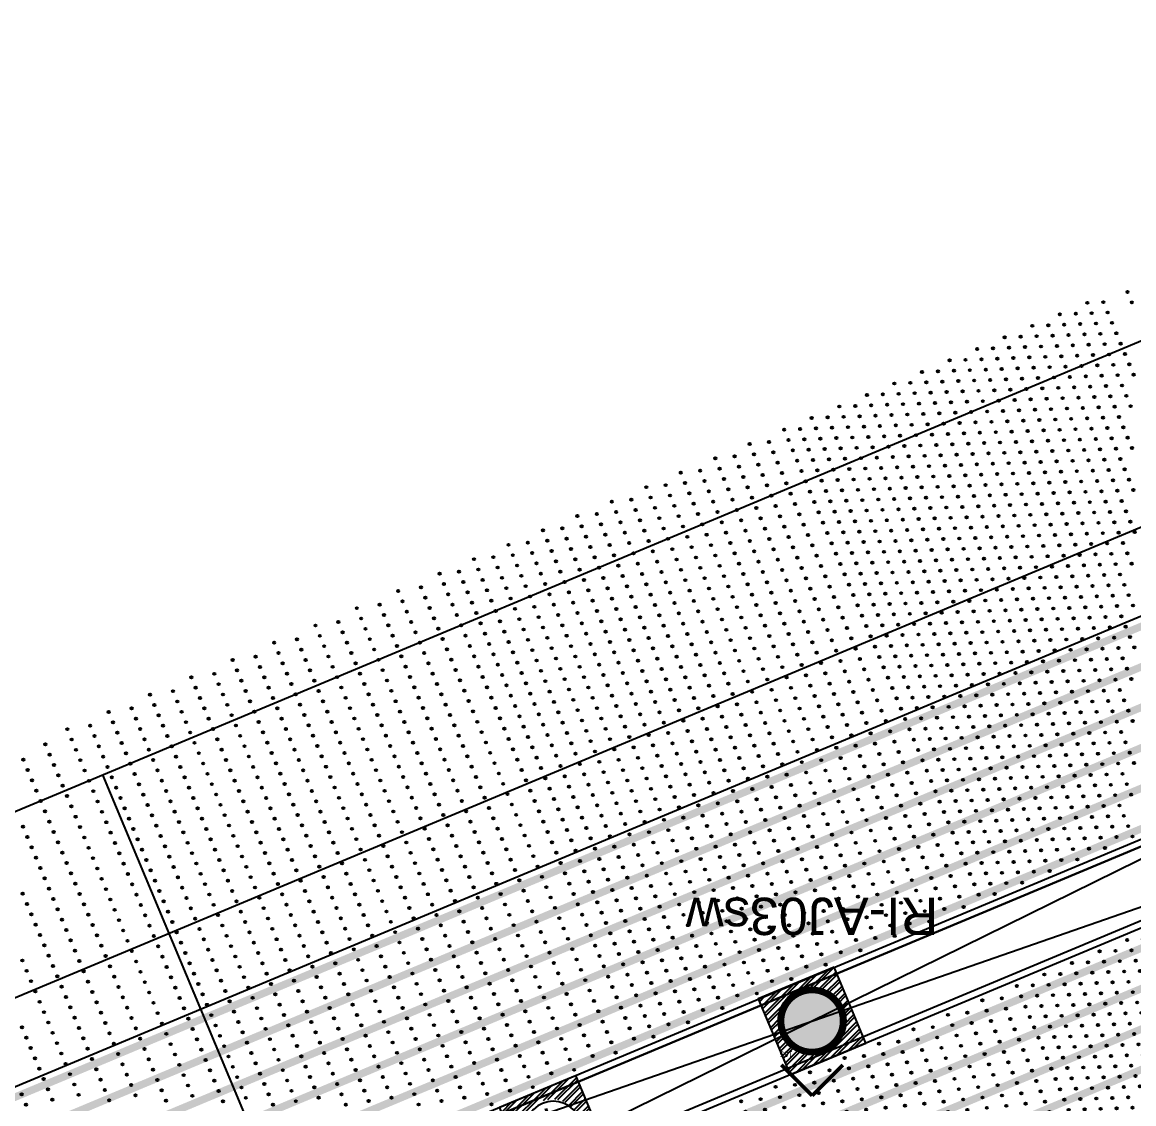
# Model space of a CAD drawing. Header units: millimetres. Extents: x 712803 to 922331, y -1382701 to -1225629.
# Drawn here: x 825699 to 828675, y -1268618 to -1265722 of the extents above; entities that cross this region are included whole.
import ezdxf
from ezdxf.enums import TextEntityAlignment as Align

# ---------------------------------------------------------------- set-up
doc = ezdxf.new("R2010")
doc.units = ezdxf.units.MM
doc.header["$LTSCALE"] = 10
doc.header["$MEASUREMENT"] = 0
doc.linetypes.add('CENTER', pattern=[50.8, 31.75, -6.35, 6.35, -6.35])
for name, color, linetype in [('I—平顶—分格线', 8, 'Continuous'), ('I—平顶—暖通', 144, 'Continuous'), ('I—平顶—灯具', 62, 'Continuous'), ('I—平顶—烟感', 144, 'Continuous'), ('I—平顶—造型', 122, 'Continuous')]:
    doc.layers.add(name, color=color, linetype=linetype)
doc.styles.add('ARIAL', font='arial.ttf')
doc.styles.get("Standard").update_dxf_attribs({"font": 'arial.ttf'})
doc.styles.add('平顶图图例(客房区A2）$0$HZDX', font='ROMANS.shx', dxfattribs={"width": 0.8, "bigfont": 'hztxt.shx'})
doc.dimstyles.new('\\M+19557\\M+18F80', dxfattribs={"dimtxt": 2.5, "dimasz": 0.8, "dimexe": 0, "dimexo": 0, "dimgap": 1, "dimtad": 1, "dimdec": 0, "dimzin": 0, "dimdsep": 46, "dimtxsty": 'Standard', "dimblk": 'DOT', "dimcen": 1, "dimaunit": 1, "dimadec": 3, "dimazin": 0, "dimtfac": 1, "dimtdec": 0, "dimtmove": 2, "dimatfit": 3, "dimfxl": 0, "dimtolj": 1, "dimtzin": 0, "dimarcsym": 0})

# ---------------------------------------------------------------- blocks, each defined once
blk = doc.blocks.new('4560')
at = {"layer": 'I—平顶—分格线', "color": 1}
for centre in [(-2480, -20), (-2400, -20), (-2320, -20), (-2240, -20), (-2160, -20), (-2080, -20), (-2480, -50), (-2440, -35), (-2400, -50), (-2360, -35), (-2320, -50), (-2280, -35), (-2240, -50), (-2200, -35), (-2160, -50), (-2120, -35), (-2080, -50), (-2480, -80), (-2440, -65), (-2400, -80), (-2360, -65), (-2320, -80), (-2280, -65), (-2240, -80), (-2200, -65), (-2160, -80), (-2120, -65), (-2080, -80), (-2480, -110), (-2440, -95), (-2400, -110), (-2360, -95), (-2320, -110), (-2280, -95), (-2240, -110), (-2200, -95), (-2160, -110), (-2120, -95), (-2080, -110), (-2520, -125), (-2480, -140), (-2440, -125), (-2400, -140), (-2360, -125), (-2320, -140), (-2280, -125), (-2240, -140), (-2200, -125), (-2160, -140), (-2120, -125), (-2080, -140), (-2520, -155), (-2480, -170), (-2440, -155), (-2400, -170), (-2360, -155), (-2320, -170), (-2280, -155), (-2240, -170), (-2200, -155), (-2160, -170), (-2120, -155), (-2080, -170), (-2560, -200), (-2520, -185), (-2480, -200), (-2440, -185), (-2400, -200), (-2360, -185), (-2320, -200), (-2280, -185), (-2240, -200), (-2200, -185), (-2160, -200), (-2120, -185), (-2080, -200), (-2560, -230), (-2520, -215), (-2480, -230), (-2440, -215), (-2400, -230), (-2360, -215), (-2320, -230), (-2280, -215), (-2240, -230), (-2200, -215), (-2160, -230), (-2120, -215), (-2080, -230), (-2560, -260), (-2520, -245), (-2480, -260), (-2440, -245), (-2400, -260), (-2360, -245), (-2320, -260), (-2280, -245), (-2240, -260), (-2200, -245), (-2160, -260), (-2120, -245), (-2080, -260), (-2560, -290), (-2520, -275), (-2480, -290), (-2440, -275), (-2400, -290), (-2360, -275), (-2320, -290), (-2280, -275), (-2240, -290), (-2200, -275), (-2160, -290), (-2120, -275), (-2080, -290), (-2600, -305), (-2560, -320), (-2520, -305), (-2480, -320), (-2440, -305), (-2400, -320), (-2360, -305), (-2320, -320), (-2280, -305), (-2240, -320), (-2200, -305), (-2160, -320), (-2120, -305), (-2080, -320), (-2600, -335), (-2560, -350), (-2520, -335), (-2480, -350), (-2440, -335), (-2400, -350), (-2360, -335), (-2320, -350), (-2280, -335), (-2240, -350), (-2200, -335), (-2160, -350), (-2120, -335), (-2080, -350), (-2600, -365), (-2560, -380), (-2520, -365), (-2480, -380), (-2440, -365), (-2400, -380), (-2360, -365), (-2320, -380), (-2280, -365), (-2240, -380), (-2200, -365), (-2160, -380), (-2120, -365), (-2080, -380), (-2640, -410), (-2600, -395), (-2560, -410), (-2520, -395), (-2480, -410), (-2440, -395), (-2400, -410), (-2360, -395), (-2320, -410), (-2280, -395), (-2240, -410), (-2200, -395), (-2160, -410), (-2120, -395), (-2080, -410), (-2640, -440), (-2600, -425), (-2560, -440), (-2520, -425), (-2480, -440), (-2440, -425), (-2400, -440), (-2360, -425), (-2320, -440), (-2280, -425), (-2240, -440), (-2200, -425), (-2160, -440), (-2120, -425), (-2080, -440), (-2640, -470), (-2600, -455), (-2560, -470), (-2520, -455), (-2480, -470), (-2440, -455), (-2400, -470), (-2360, -455), (-2320, -470), (-2280, -455), (-2240, -470), (-2200, -455), (-2160, -470), (-2120, -455), (-2080, -470), (-2680, -485), (-2640, -500), (-2600, -485), (-2560, -500), (-2520, -485), (-2480, -500), (-2440, -485), (-2400, -500), (-2360, -485), (-2320, -500), (-2280, -485), (-2240, -500), (-2200, -485), (-2160, -500), (-2120, -485), (-2080, -500), (-2680, -515), (-2640, -530), (-2600, -515), (-2560, -530), (-2520, -515), (-2480, -530), (-2440, -515), (-2400, -530), (-2360, -515), (-2320, -530), (-2280, -515), (-2240, -530), (-2200, -515), (-2160, -530), (-2120, -515), (-2080, -530), (-2680, -545), (-2640, -560), (-2600, -545), (-2560, -560), (-2520, -545), (-2480, -560), (-2440, -545), (-2400, -560), (-2360, -545), (-2320, -560), (-2280, -545), (-2240, -560), (-2200, -545), (-2160, -560), (-2120, -545), (-2080, -560), (-2720, -590), (-2680, -575), (-2640, -590), (-2600, -575), (-2560, -590), (-2520, -575), (-2480, -590), (-2440, -575), (-2400, -590), (-2360, -575), (-2320, -590), (-2280, -575), (-2240, -590), (-2200, -575), (-2160, -590), (-2120, -575), (-2080, -590), (-2720, -620), (-2680, -605), (-2640, -620), (-2600, -605), (-2560, -620), (-2520, -605), (-2480, -620), (-2440, -605), (-2400, -620), (-2360, -605), (-2320, -620), (-2280, -605), (-2240, -620), (-2200, -605), (-2160, -620), (-2120, -605), (-2080, -620), (-2720, -650), (-2680, -635), (-2640, -650), (-2600, -635), (-2560, -650), (-2520, -635), (-2480, -650), (-2440, -635), (-2400, -650), (-2360, -635), (-2320, -650), (-2280, -635), (-2240, -650), (-2200, -635), (-2160, -650), (-2120, -635), (-2080, -650), (-2720, -680), (-2680, -665), (-2640, -680), (-2600, -665), (-2560, -680), (-2520, -665), (-2480, -680), (-2440, -665), (-2400, -680), (-2360, -665), (-2320, -680), (-2280, -665), (-2240, -680), (-2200, -665), (-2160, -680), (-2120, -665), (-2080, -680), (-2760, -695), (-2720, -710), (-2680, -695), (-2640, -710), (-2600, -695), (-2560, -710), (-2520, -695), (-2480, -710), (-2440, -695), (-2400, -710), (-2360, -695), (-2320, -710), (-2280, -695), (-2240, -710), (-2200, -695), (-2160, -710), (-2120, -695), (-2080, -710), (-2760, -725), (-2720, -740), (-2680, -725), (-2640, -740), (-2600, -725), (-2560, -740), (-2520, -725), (-2480, -740), (-2440, -725), (-2400, -740), (-2360, -725), (-2320, -740), (-2280, -725), (-2240, -740), (-2200, -725), (-2160, -740), (-2120, -725), (-2080, -740), (-2800, -770), (-2760, -755), (-2720, -770), (-2680, -755), (-2640, -770), (-2600, -755), (-2560, -770), (-2520, -755), (-2480, -770), (-2440, -755), (-2400, -770), (-2360, -755), (-2320, -770), (-2280, -755), (-2240, -770), (-2200, -755), (-2160, -770), (-2120, -755), (-2080, -770), (-2800, -800), (-2760, -785), (-2720, -800), (-2680, -785), (-2640, -800), (-2600, -785), (-2560, -800), (-2520, -785), (-2480, -800), (-2440, -785), (-2400, -800), (-2360, -785), (-2320, -800), (-2280, -785), (-2240, -800), (-2200, -785), (-2160, -800), (-2120, -785), (-2080, -800), (-2800, -830), (-2760, -815), (-2720, -830), (-2680, -815), (-2640, -830), (-2600, -815), (-2560, -830), (-2520, -815), (-2480, -830), (-2440, -815), (-2400, -830), (-2360, -815), (-2320, -830), (-2280, -815), (-2240, -830), (-2200, -815), (-2160, -830), (-2120, -815), (-2080, -830), (-2800, -860), (-2760, -845), (-2720, -860), (-2680, -845), (-2640, -860), (-2600, -845), (-2560, -860), (-2520, -845), (-2480, -860), (-2440, -845), (-2400, -860), (-2360, -845), (-2320, -860), (-2280, -845), (-2240, -860), (-2200, -845), (-2160, -860), (-2120, -845), (-2080, -860), (-2840, -875), (-2800, -890), (-2760, -875), (-2720, -890), (-2680, -875), (-2640, -890), (-2600, -875), (-2560, -890), (-2520, -875), (-2480, -890), (-2440, -875), (-2400, -890), (-2360, -875), (-2320, -890), (-2280, -875), (-2240, -890), (-2200, -875), (-2160, -890), (-2120, -875), (-2080, -890), (-2840, -905), (-2800, -920), (-2760, -905), (-2720, -920), (-2680, -905), (-2640, -920), (-2600, -905), (-2560, -920), (-2520, -905), (-2480, -920), (-2440, -905), (-2400, -920), (-2360, -905), (-2320, -920), (-2280, -905), (-2240, -920), (-2200, -905), (-2160, -920), (-2120, -905), (-2080, -920), (-2840, -935), (-2800, -950), (-2760, -935), (-2720, -950), (-2680, -935), (-2640, -950), (-2600, -935), (-2560, -950), (-2520, -935), (-2480, -950), (-2440, -935), (-2400, -950), (-2360, -935), (-2320, -950), (-2280, -935), (-2240, -950), (-2200, -935), (-2160, -950), (-2120, -935), (-2080, -950), (-2880, -980), (-2840, -965), (-2800, -980), (-2760, -965), (-2720, -980), (-2680, -965), (-2640, -980), (-2600, -965), (-2560, -980), (-2520, -965), (-2480, -980), (-2440, -965), (-2400, -980), (-2360, -965), (-2320, -980), (-2280, -965), (-2240, -980), (-2200, -965), (-2160, -980), (-2120, -965), (-2080, -980), (-2880, -1010), (-2840, -995), (-2800, -1010), (-2760, -995), (-2720, -1010), (-2680, -995), (-2640, -1010), (-2600, -995), (-2560, -1010), (-2520, -995), (-2480, -1010), (-2440, -995), (-2400, -1010), (-2360, -995), (-2320, -1010), (-2280, -995), (-2240, -1010), (-2200, -995), (-2160, -1010), (-2120, -995), (-2080, -1010), (-2880, -1040), (-2840, -1025), (-2800, -1040), (-2760, -1025), (-2720, -1040), (-2680, -1025), (-2640, -1040), (-2600, -1025), (-2560, -1040), (-2520, -1025), (-2480, -1040), (-2440, -1025), (-2400, -1040), (-2360, -1025), (-2320, -1040), (-2280, -1025), (-2240, -1040), (-2200, -1025), (-2160, -1040), (-2120, -1025), (-2080, -1040), (-2880, -1070), (-2840, -1055), (-2800, -1070), (-2760, -1055), (-2720, -1070), (-2680, -1055), (-2640, -1070), (-2600, -1055), (-2560, -1070), (-2520, -1055), (-2480, -1070), (-2440, -1055), (-2400, -1070), (-2360, -1055), (-2320, -1070), (-2280, -1055), (-2240, -1070), (-2200, -1055), (-2160, -1070), (-2120, -1055), (-2080, -1070), (-2920, -1085), (-2880, -1100), (-2840, -1085), (-2800, -1100), (-2760, -1085), (-2720, -1100), (-2680, -1085), (-2640, -1100), (-2600, -1085), (-2560, -1100), (-2520, -1085), (-2480, -1100), (-2440, -1085), (-2400, -1100), (-2360, -1085), (-2320, -1100), (-2280, -1085), (-2240, -1100), (-2200, -1085), (-2160, -1100), (-2120, -1085), (-2080, -1100), (-2920, -1115), (-2880, -1130), (-2840, -1115), (-2800, -1130), (-2760, -1115), (-2720, -1130), (-2680, -1115), (-2640, -1130), (-2600, -1115), (-2560, -1130), (-2520, -1115), (-2480, -1130), (-2440, -1115), (-2400, -1130), (-2360, -1115), (-2320, -1130), (-2280, -1115), (-2240, -1130), (-2200, -1115), (-2160, -1130), (-2120, -1115), (-2080, -1130), (-2960, -1160), (-2920, -1145), (-2880, -1160), (-2840, -1145), (-2800, -1160), (-2760, -1145), (-2720, -1160), (-2680, -1145), (-2640, -1160), (-2600, -1145), (-2560, -1160), (-2520, -1145), (-2480, -1160), (-2440, -1145), (-2400, -1160), (-2360, -1145), (-2320, -1160), (-2280, -1145), (-2240, -1160), (-2200, -1145), (-2160, -1160), (-2120, -1145), (-2080, -1160), (-2960, -1190), (-2920, -1175), (-2880, -1190), (-2840, -1175), (-2800, -1190), (-2760, -1175), (-2720, -1190), (-2680, -1175), (-2640, -1190), (-2600, -1175), (-2560, -1190), (-2520, -1175), (-2480, -1190), (-2440, -1175), (-2400, -1190), (-2360, -1175), (-2320, -1190), (-2280, -1175), (-2240, -1190), (-2200, -1175), (-2160, -1190), (-2120, -1175), (-2080, -1190), (-2960, -1220), (-2920, -1205), (-2880, -1220), (-2840, -1205), (-2800, -1220), (-2760, -1205), (-2720, -1220), (-2680, -1205), (-2640, -1220), (-2600, -1205), (-2560, -1220), (-2520, -1205), (-2480, -1220), (-2440, -1205), (-2400, -1220), (-2360, -1205), (-2320, -1220), (-2280, -1205), (-2240, -1220), (-2200, -1205), (-2160, -1220), (-2120, -1205), (-2080, -1220), (-2960, -1250), (-2920, -1235), (-2880, -1250), (-2840, -1235), (-2800, -1250), (-2760, -1235), (-2720, -1250), (-2680, -1235), (-2640, -1250), (-2600, -1235), (-2560, -1250), (-2520, -1235), (-2480, -1250), (-2440, -1235), (-2400, -1250), (-2360, -1235), (-2320, -1250), (-2280, -1235), (-2240, -1250), (-2200, -1235), (-2160, -1250), (-2120, -1235), (-2080, -1250), (-2960, -1280), (-2920, -1265), (-2880, -1280), (-2840, -1265), (-2800, -1280), (-2760, -1265), (-2720, -1280), (-2680, -1265), (-2640, -1280), (-2600, -1265), (-2560, -1280), (-2520, -1265), (-2480, -1280), (-2440, -1265), (-2400, -1280), (-2360, -1265), (-2320, -1280), (-2280, -1265), (-2240, -1280), (-2200, -1265), (-2160, -1280), (-2120, -1265), (-2080, -1280), (-2960, -1310), (-2920, -1295), (-2880, -1310), (-2840, -1295), (-2800, -1310), (-2760, -1295), (-2720, -1310), (-2680, -1295), (-2640, -1310), (-2600, -1295), (-2560, -1310), (-2520, -1295), (-2480, -1310), (-2440, -1295), (-2400, -1310), (-2360, -1295), (-2320, -1310), (-2280, -1295), (-2240, -1310), (-2200, -1295), (-2160, -1310), (-2120, -1295), (-2080, -1310), (-2960, -1340), (-2920, -1325), (-2880, -1340), (-2840, -1325), (-2800, -1340), (-2760, -1325), (-2720, -1340), (-2680, -1325), (-2640, -1340), (-2600, -1325), (-2560, -1340), (-2520, -1325), (-2480, -1340), (-2440, -1325), (-2400, -1340), (-2360, -1325), (-2320, -1340), (-2280, -1325), (-2240, -1340), (-2200, -1325), (-2160, -1340), (-2120, -1325), (-2080, -1340), (-2960, -1370), (-2920, -1355), (-2880, -1370), (-2840, -1355), (-2800, -1370), (-2760, -1355), (-2720, -1370), (-2680, -1355), (-2640, -1370), (-2600, -1355), (-2560, -1370), (-2520, -1355), (-2480, -1370), (-2440, -1355), (-2400, -1370), (-2360, -1355), (-2320, -1370), (-2280, -1355), (-2240, -1370), (-2200, -1355), (-2160, -1370), (-2120, -1355), (-2080, -1370), (-2920, -1385), (-2840, -1385), (-2760, -1385), (-2680, -1385), (-2600, -1385), (-2520, -1385), (-2440, -1385), (-2360, -1385), (-2280, -1385), (-2200, -1385), (-2120, -1385)]:
    blk.add_circle(centre, 3, dxfattribs=at)
at = {"layer": 'I—平顶—分格线', "color": 3}
for centre in [(-1990, -20), (-1890, -20), (-1790, -20), (-1690, -20), (-1590, -20), (-1490, -20), (-1390, -20), (-1290, -20), (-1190, -20), (-1090, -20), (-2040, -35), (-1990, -50), (-1940, -35), (-1890, -50), (-1840, -35), (-1790, -50), (-1740, -35), (-1690, -50), (-1640, -35), (-1590, -50), (-1540, -35), (-1490, -50), (-1440, -35), (-1390, -50), (-1340, -35), (-1290, -50), (-1240, -35), (-1190, -50), (-1140, -35), (-1090, -50), (-2040, -65), (-1990, -80), (-1940, -65), (-1890, -80), (-1840, -65), (-1790, -80), (-1740, -65), (-1690, -80), (-1640, -65), (-1590, -80), (-1540, -65), (-1490, -80), (-1440, -65), (-1390, -80), (-1340, -65), (-1290, -80), (-1240, -65), (-1190, -80), (-1140, -65), (-1090, -80), (-2040, -95), (-1990, -110), (-1940, -95), (-1890, -110), (-1840, -95), (-1790, -110), (-1740, -95), (-1690, -110), (-1640, -95), (-1590, -110), (-1540, -95), (-1490, -110), (-1440, -95), (-1390, -110), (-1340, -95), (-1290, -110), (-1240, -95), (-1190, -110), (-1140, -95), (-1090, -110), (-2040, -125), (-1990, -140), (-1940, -125), (-1890, -140), (-1840, -125), (-1790, -140), (-1740, -125), (-1690, -140), (-1640, -125), (-1590, -140), (-1540, -125), (-1490, -140), (-1440, -125), (-1390, -140), (-1340, -125), (-1290, -140), (-1240, -125), (-1190, -140), (-1140, -125), (-1090, -140), (-2040, -155), (-1990, -170), (-1940, -155), (-1890, -170), (-1840, -155), (-1790, -170), (-1740, -155), (-1690, -170), (-1640, -155), (-1590, -170), (-1540, -155), (-1490, -170), (-1440, -155), (-1390, -170), (-1340, -155), (-1290, -170), (-1240, -155), (-1190, -170), (-1140, -155), (-1090, -170), (-2040, -185), (-1990, -200), (-1940, -185), (-1890, -200), (-1840, -185), (-1790, -200), (-1740, -185), (-1690, -200), (-1640, -185), (-1590, -200), (-1540, -185), (-1490, -200), (-1440, -185), (-1390, -200), (-1340, -185), (-1290, -200), (-1240, -185), (-1190, -200), (-1140, -185), (-1090, -200), (-2040, -215), (-1990, -230), (-1940, -215), (-1890, -230), (-1840, -215), (-1790, -230), (-1740, -215), (-1690, -230), (-1640, -215), (-1590, -230), (-1540, -215), (-1490, -230), (-1440, -215), (-1390, -230), (-1340, -215), (-1290, -230), (-1240, -215), (-1190, -230), (-1140, -215), (-1090, -230), (-2040, -245), (-1990, -260), (-1940, -245), (-1890, -260), (-1840, -245), (-1790, -260), (-1740, -245), (-1690, -260), (-1640, -245), (-1590, -260), (-1540, -245), (-1490, -260), (-1440, -245), (-1390, -260), (-1340, -245), (-1290, -260), (-1240, -245), (-1190, -260), (-1140, -245), (-1090, -260), (-2040, -275), (-1990, -290), (-1940, -275), (-1890, -290), (-1840, -275), (-1790, -290), (-1740, -275), (-1690, -290), (-1640, -275), (-1590, -290), (-1540, -275), (-1490, -290), (-1440, -275), (-1390, -290), (-1340, -275), (-1290, -290), (-1240, -275), (-1190, -290), (-1140, -275), (-1090, -290), (-2040, -305), (-1990, -320), (-1940, -305), (-1890, -320), (-1840, -305), (-1790, -320), (-1740, -305), (-1690, -320), (-1640, -305), (-1590, -320), (-1540, -305), (-1490, -320), (-1440, -305), (-1390, -320), (-1340, -305), (-1290, -320), (-1240, -305), (-1190, -320), (-1140, -305), (-1090, -320), (-2040, -335), (-1990, -350), (-1940, -335), (-1890, -350), (-1840, -335), (-1790, -350), (-1740, -335), (-1690, -350), (-1640, -335), (-1590, -350), (-1540, -335), (-1490, -350), (-1440, -335), (-1390, -350), (-1340, -335), (-1290, -350), (-1240, -335), (-1190, -350), (-1140, -335), (-1090, -350), (-2040, -365), (-1990, -380), (-1940, -365), (-1890, -380), (-1840, -365), (-1790, -380), (-1740, -365), (-1690, -380), (-1640, -365), (-1590, -380), (-1540, -365), (-1490, -380), (-1440, -365), (-1390, -380), (-1340, -365), (-1290, -380), (-1240, -365), (-1190, -380), (-1140, -365), (-1090, -380), (-2040, -395), (-1990, -410), (-1940, -395), (-1890, -410), (-1840, -395), (-1790, -410), (-1740, -395), (-1690, -410), (-1640, -395), (-1590, -410), (-1540, -395), (-1490, -410), (-1440, -395), (-1390, -410), (-1340, -395), (-1290, -410), (-1240, -395), (-1190, -410), (-1140, -395), (-1090, -410), (-2040, -425), (-1990, -440), (-1940, -425), (-1890, -440), (-1840, -425), (-1790, -440), (-1740, -425), (-1690, -440), (-1640, -425), (-1590, -440), (-1540, -425), (-1490, -440), (-1440, -425), (-1390, -440), (-1340, -425), (-1290, -440), (-1240, -425), (-1190, -440), (-1140, -425), (-1090, -440), (-2040, -455), (-1990, -470), (-1940, -455), (-1890, -470), (-1840, -455), (-1790, -470), (-1740, -455), (-1690, -470), (-1640, -455), (-1590, -470), (-1540, -455), (-1490, -470), (-1440, -455), (-1390, -470), (-1340, -455), (-1290, -470), (-1240, -455), (-1190, -470), (-1140, -455), (-1090, -470), (-2040, -485), (-1990, -500), (-1940, -485), (-1890, -500), (-1840, -485), (-1790, -500), (-1740, -485), (-1690, -500), (-1640, -485), (-1590, -500), (-1540, -485), (-1490, -500), (-1440, -485), (-1390, -500), (-1340, -485), (-1290, -500), (-1240, -485), (-1190, -500), (-1140, -485), (-1090, -500), (-2040, -515), (-1990, -530), (-1940, -515), (-1890, -530), (-1840, -515), (-1790, -530), (-1740, -515), (-1690, -530), (-1640, -515), (-1590, -530), (-1540, -515), (-1490, -530), (-1440, -515), (-1390, -530), (-1340, -515), (-1290, -530), (-1240, -515), (-1190, -530), (-1140, -515), (-1090, -530), (-2040, -545), (-1990, -560), (-1940, -545), (-1890, -560), (-1840, -545), (-1790, -560), (-1740, -545), (-1690, -560), (-1640, -545), (-1590, -560), (-1540, -545), (-1490, -560), (-1440, -545), (-1390, -560), (-1340, -545), (-1290, -560), (-1240, -545), (-1190, -560), (-1140, -545), (-1090, -560), (-2040, -575), (-1990, -590), (-1940, -575), (-1890, -590), (-1840, -575), (-1790, -590), (-1740, -575), (-1690, -590), (-1640, -575), (-1590, -590), (-1540, -575), (-1490, -590), (-1440, -575), (-1390, -590), (-1340, -575), (-1290, -590), (-1240, -575), (-1190, -590), (-1140, -575), (-1090, -590), (-2040, -605), (-1990, -620), (-1940, -605), (-1890, -620), (-1840, -605), (-1790, -620), (-1740, -605), (-1690, -620), (-1640, -605), (-1590, -620), (-1540, -605), (-1490, -620), (-1440, -605), (-1390, -620), (-1340, -605), (-1290, -620), (-1240, -605), (-1190, -620), (-1140, -605), (-1090, -620), (-2040, -635), (-1990, -650), (-1940, -635), (-1890, -650), (-1840, -635), (-1790, -650), (-1740, -635), (-1690, -650), (-1640, -635), (-1590, -650), (-1540, -635), (-1490, -650), (-1440, -635), (-1390, -650), (-1340, -635), (-1290, -650), (-1240, -635), (-1190, -650), (-1140, -635), (-1090, -650), (-2040, -665), (-1990, -680), (-1940, -665), (-1890, -680), (-1840, -665), (-1790, -680), (-1740, -665), (-1690, -680), (-1640, -665), (-1590, -680), (-1540, -665), (-1490, -680), (-1440, -665), (-1390, -680), (-1340, -665), (-1290, -680), (-1240, -665), (-1190, -680), (-1140, -665), (-1090, -680), (-2040, -695), (-1990, -710), (-1940, -695), (-1890, -710), (-1840, -695), (-1790, -710), (-1740, -695), (-1690, -710), (-1640, -695), (-1590, -710), (-1540, -695), (-1490, -710), (-1440, -695), (-1390, -710), (-1340, -695), (-1290, -710), (-1240, -695), (-1190, -710), (-1140, -695), (-1090, -710), (-2040, -725), (-1990, -740), (-1940, -725), (-1890, -740), (-1840, -725), (-1790, -740), (-1740, -725), (-1690, -740), (-1640, -725), (-1590, -740), (-1540, -725), (-1490, -740), (-1440, -725), (-1390, -740), (-1340, -725), (-1290, -740), (-1240, -725), (-1190, -740), (-1140, -725), (-1090, -740), (-2040, -755), (-1990, -770), (-1940, -755), (-1890, -770), (-1840, -755), (-1790, -770), (-1740, -755), (-1690, -770), (-1640, -755), (-1590, -770), (-1540, -755), (-1490, -770), (-1440, -755), (-1390, -770), (-1340, -755), (-1290, -770), (-1240, -755), (-1190, -770), (-1140, -755), (-1090, -770), (-2040, -785), (-1990, -800), (-1940, -785), (-1890, -800), (-1840, -785), (-1790, -800), (-1740, -785), (-1690, -800), (-1640, -785), (-1590, -800), (-1540, -785), (-1490, -800), (-1440, -785), (-1390, -800), (-1340, -785), (-1290, -800), (-1240, -785), (-1190, -800), (-1140, -785), (-1090, -800), (-2040, -815), (-1990, -830), (-1940, -815), (-1890, -830), (-1840, -815), (-1790, -830), (-1740, -815), (-1690, -830), (-1640, -815), (-1590, -830), (-1540, -815), (-1490, -830), (-1440, -815), (-1390, -830), (-1340, -815), (-1290, -830), (-1240, -815), (-1190, -830), (-1140, -815), (-1090, -830), (-2040, -845), (-1990, -860), (-1940, -845), (-1890, -860), (-1840, -845), (-1790, -860), (-1740, -845), (-1690, -860), (-1640, -845), (-1590, -860), (-1540, -845), (-1490, -860), (-1440, -845), (-1390, -860), (-1340, -845), (-1290, -860), (-1240, -845), (-1190, -860), (-1140, -845), (-1090, -860), (-2040, -875), (-1990, -890), (-1940, -875), (-1890, -890), (-1840, -875), (-1790, -890), (-1740, -875), (-1690, -890), (-1640, -875), (-1590, -890), (-1540, -875), (-1490, -890), (-1440, -875), (-1390, -890), (-1340, -875), (-1290, -890), (-1240, -875), (-1190, -890), (-1140, -875), (-1090, -890), (-2040, -905), (-1990, -920), (-1940, -905), (-1890, -920), (-1840, -905), (-1790, -920), (-1740, -905), (-1690, -920), (-1640, -905), (-1590, -920), (-1540, -905), (-1490, -920), (-1440, -905), (-1390, -920), (-1340, -905), (-1290, -920), (-1240, -905), (-1190, -920), (-1140, -905), (-1090, -920), (-2040, -935), (-1990, -950), (-1940, -935), (-1890, -950), (-1840, -935), (-1790, -950), (-1740, -935), (-1690, -950), (-1640, -935), (-1590, -950), (-1540, -935), (-1490, -950), (-1440, -935), (-1390, -950), (-1340, -935), (-1290, -950), (-1240, -935), (-1190, -950), (-1140, -935), (-1090, -950), (-2040, -965), (-1990, -980), (-1940, -965), (-1890, -980), (-1840, -965), (-1790, -980), (-1740, -965), (-1690, -980), (-1640, -965), (-1590, -980), (-1540, -965), (-1490, -980), (-1440, -965), (-1390, -980), (-1340, -965), (-1290, -980), (-1240, -965), (-1190, -980), (-1140, -965), (-1090, -980), (-2040, -995), (-1990, -1010), (-1940, -995), (-1890, -1010), (-1840, -995), (-1790, -1010), (-1740, -995), (-1690, -1010), (-1640, -995), (-1590, -1010), (-1540, -995), (-1490, -1010), (-1440, -995), (-1390, -1010), (-1340, -995), (-1290, -1010), (-1240, -995), (-1190, -1010), (-1140, -995), (-1090, -1010), (-2040, -1025), (-1990, -1040), (-1940, -1025), (-1890, -1040), (-1840, -1025), (-1790, -1040), (-1740, -1025), (-1690, -1040), (-1640, -1025), (-1590, -1040), (-1540, -1025), (-1490, -1040), (-1440, -1025), (-1390, -1040), (-1340, -1025), (-1290, -1040), (-1240, -1025), (-1190, -1040), (-1140, -1025), (-1090, -1040), (-2040, -1055), (-1990, -1070), (-1940, -1055), (-1890, -1070), (-1840, -1055), (-1790, -1070), (-1740, -1055), (-1690, -1070), (-1640, -1055), (-1590, -1070), (-1540, -1055), (-1490, -1070), (-1440, -1055), (-1390, -1070), (-1340, -1055), (-1290, -1070), (-1240, -1055), (-1190, -1070), (-1140, -1055), (-1090, -1070), (-2040, -1085), (-1990, -1100), (-1940, -1085), (-1890, -1100), (-1840, -1085), (-1790, -1100), (-1740, -1085), (-1690, -1100), (-1640, -1085), (-1590, -1100), (-1540, -1085), (-1490, -1100), (-1440, -1085), (-1390, -1100), (-1340, -1085), (-1290, -1100), (-1240, -1085), (-1190, -1100), (-1140, -1085), (-1090, -1100), (-2040, -1115), (-1990, -1130), (-1940, -1115), (-1890, -1130), (-1840, -1115), (-1790, -1130), (-1740, -1115), (-1690, -1130), (-1640, -1115), (-1590, -1130), (-1540, -1115), (-1490, -1130), (-1440, -1115), (-1390, -1130), (-1340, -1115), (-1290, -1130), (-1240, -1115), (-1190, -1130), (-1140, -1115), (-1090, -1130), (-2040, -1145), (-1990, -1160), (-1940, -1145), (-1890, -1160), (-1840, -1145), (-1790, -1160), (-1740, -1145), (-1690, -1160), (-1640, -1145), (-1590, -1160), (-1540, -1145), (-1490, -1160), (-1440, -1145), (-1390, -1160), (-1340, -1145), (-1290, -1160), (-1240, -1145), (-1190, -1160), (-1140, -1145), (-1090, -1160), (-2040, -1175), (-1990, -1190), (-1940, -1175), (-1890, -1190), (-1840, -1175), (-1790, -1190), (-1740, -1175), (-1690, -1190), (-1640, -1175), (-1590, -1190), (-1540, -1175), (-1490, -1190), (-1440, -1175), (-1390, -1190), (-1340, -1175), (-1290, -1190), (-1240, -1175), (-1190, -1190), (-1140, -1175), (-1090, -1190), (-2040, -1205), (-1990, -1220), (-1940, -1205), (-1890, -1220), (-1840, -1205), (-1790, -1220), (-1740, -1205), (-1690, -1220), (-1640, -1205), (-1590, -1220), (-1540, -1205), (-1490, -1220), (-1440, -1205), (-1390, -1220), (-1340, -1205), (-1290, -1220), (-1240, -1205), (-1190, -1220), (-1140, -1205), (-1090, -1220), (-2040, -1235), (-1990, -1250), (-1940, -1235), (-1890, -1250), (-1840, -1235), (-1790, -1250), (-1740, -1235), (-1690, -1250), (-1640, -1235), (-1590, -1250), (-1540, -1235), (-1490, -1250), (-1440, -1235), (-1390, -1250), (-1340, -1235), (-1290, -1250), (-1240, -1235), (-1190, -1250), (-1140, -1235), (-1090, -1250), (-2040, -1265), (-1990, -1280), (-1940, -1265), (-1890, -1280), (-1840, -1265), (-1790, -1280), (-1740, -1265), (-1690, -1280), (-1640, -1265), (-1590, -1280), (-1540, -1265), (-1490, -1280), (-1440, -1265), (-1390, -1280), (-1340, -1265), (-1290, -1280), (-1240, -1265), (-1190, -1280), (-1140, -1265), (-1090, -1280), (-2040, -1295), (-1990, -1310), (-1940, -1295), (-1890, -1310), (-1840, -1295), (-1790, -1310), (-1740, -1295), (-1690, -1310), (-1640, -1295), (-1590, -1310), (-1540, -1295), (-1490, -1310), (-1440, -1295), (-1390, -1310), (-1340, -1295), (-1290, -1310), (-1240, -1295), (-1190, -1310), (-1140, -1295), (-1090, -1310), (-2040, -1325), (-1990, -1340), (-1940, -1325), (-1890, -1340), (-1840, -1325), (-1790, -1340), (-1740, -1325), (-1690, -1340), (-1640, -1325), (-1590, -1340), (-1540, -1325), (-1490, -1340), (-1440, -1325), (-1390, -1340), (-1340, -1325), (-1290, -1340), (-1240, -1325), (-1190, -1340), (-1140, -1325), (-1090, -1340), (-2040, -1355), (-1990, -1370), (-1940, -1355), (-1890, -1370), (-1840, -1355), (-1790, -1370), (-1740, -1355), (-1690, -1370), (-1640, -1355), (-1590, -1370), (-1540, -1355), (-1490, -1370), (-1440, -1355), (-1390, -1370), (-1340, -1355), (-1290, -1370), (-1240, -1355), (-1190, -1370), (-1140, -1355), (-1090, -1370), (-2040, -1385), (-1940, -1385), (-1840, -1385), (-1740, -1385), (-1640, -1385), (-1540, -1385), (-1440, -1385), (-1340, -1385), (-1240, -1385), (-1140, -1385)]:
    blk.add_circle(centre, 3, dxfattribs=at)
at = {"layer": 'I—平顶—分格线'}
for centre in [(-980, -20), (-860, -20), (-740, -20), (-620, -20), (-1040, -35), (-980, -50), (-920, -35), (-860, -50), (-800, -35), (-740, -50), (-680, -35), (-620, -50), (-1040, -65), (-980, -80), (-920, -65), (-860, -80), (-800, -65), (-740, -80), (-680, -65), (-620, -80), (-560, -65), (-500, -80), (-1040, -95), (-980, -110), (-920, -95), (-860, -110), (-800, -95), (-740, -110), (-680, -95), (-620, -110), (-560, -95), (-500, -110), (-440, -95), (-1040, -125), (-980, -140), (-920, -125), (-860, -140), (-800, -125), (-740, -140), (-680, -125), (-620, -140), (-560, -125), (-500, -140), (-440, -125), (-380, -140), (-1040, -155), (-980, -170), (-920, -155), (-860, -170), (-800, -155), (-740, -170), (-680, -155), (-620, -170), (-560, -155), (-500, -170), (-440, -155), (-380, -170), (-320, -155), (-260, -170), (-1040, -185), (-980, -200), (-920, -185), (-860, -200), (-800, -185), (-740, -200), (-680, -185), (-620, -200), (-560, -185), (-500, -200), (-440, -185), (-380, -200), (-320, -185), (-260, -200), (-1040, -215), (-980, -230), (-920, -215), (-860, -230), (-800, -215), (-740, -230), (-680, -215), (-620, -230), (-560, -215), (-500, -230), (-440, -215), (-380, -230), (-320, -215), (-260, -230), (-200, -215), (-140, -230), (-1040, -245), (-980, -260), (-920, -245), (-860, -260), (-800, -245), (-740, -260), (-680, -245), (-620, -260), (-560, -245), (-500, -260), (-440, -245), (-380, -260), (-320, -245), (-260, -260), (-200, -245), (-140, -260), (-80, -245), (-1040, -275), (-980, -290), (-920, -275), (-860, -290), (-800, -275), (-740, -290), (-680, -275), (-620, -290), (-560, -275), (-500, -290), (-440, -275), (-380, -290), (-320, -275), (-260, -290), (-200, -275), (-140, -290), (-80, -275), (-20, -290), (-1040, -305), (-980, -320), (-920, -305), (-860, -320), (-800, -305), (-740, -320), (-680, -305), (-620, -320), (-560, -305), (-500, -320), (-440, -305), (-380, -320), (-320, -305), (-260, -320), (-200, -305), (-140, -320), (-80, -305), (-20, -320), (-1040, -335), (-980, -350), (-920, -335), (-860, -350), (-800, -335), (-740, -350), (-680, -335), (-620, -350), (-560, -335), (-500, -350), (-440, -335), (-380, -350), (-320, -335), (-260, -350), (-200, -335), (-140, -350), (-80, -335), (-20, -350), (-1040, -365), (-980, -380), (-920, -365), (-860, -380), (-800, -365), (-740, -380), (-680, -365), (-620, -380), (-560, -365), (-500, -380), (-440, -365), (-380, -380), (-320, -365), (-260, -380), (-200, -365), (-140, -380), (-80, -365), (-20, -380), (-1040, -395), (-980, -410), (-920, -395), (-860, -410), (-800, -395), (-740, -410), (-680, -395), (-620, -410), (-560, -395), (-500, -410), (-440, -395), (-380, -410), (-320, -395), (-260, -410), (-200, -395), (-140, -410), (-80, -395), (-20, -410), (-1040, -425), (-980, -440), (-920, -425), (-860, -440), (-800, -425), (-740, -440), (-680, -425), (-620, -440), (-560, -425), (-500, -440), (-440, -425), (-380, -440), (-320, -425), (-260, -440), (-200, -425), (-140, -440), (-80, -425), (-20, -440), (-1040, -455), (-980, -470), (-920, -455), (-860, -470), (-800, -455), (-740, -470), (-680, -455), (-620, -470), (-560, -455), (-500, -470), (-440, -455), (-380, -470), (-320, -455), (-260, -470), (-200, -455), (-140, -470), (-80, -455), (-20, -470), (-1040, -485), (-980, -500), (-920, -485), (-860, -500), (-800, -485), (-740, -500), (-680, -485), (-620, -500), (-560, -485), (-500, -500), (-440, -485), (-380, -500), (-320, -485), (-260, -500), (-200, -485), (-140, -500), (-80, -485), (-20, -500), (-1040, -515), (-980, -530), (-920, -515), (-860, -530), (-800, -515), (-740, -530), (-680, -515), (-620, -530), (-560, -515), (-500, -530), (-440, -515), (-380, -530), (-320, -515), (-260, -530), (-200, -515), (-140, -530), (-80, -515), (-20, -530), (-1040, -545), (-980, -560), (-920, -545), (-860, -560), (-800, -545), (-740, -560), (-680, -545), (-620, -560), (-560, -545), (-500, -560), (-440, -545), (-380, -560), (-320, -545), (-260, -560), (-200, -545), (-140, -560), (-80, -545), (-20, -560), (-1040, -575), (-980, -590), (-920, -575), (-860, -590), (-800, -575), (-740, -590), (-680, -575), (-620, -590), (-560, -575), (-500, -590), (-440, -575), (-380, -590), (-320, -575), (-260, -590), (-200, -575), (-140, -590), (-80, -575), (-20, -590), (-1040, -605), (-980, -620), (-920, -605), (-860, -620), (-800, -605), (-740, -620), (-680, -605), (-620, -620), (-560, -605), (-500, -620), (-440, -605), (-380, -620), (-320, -605), (-260, -620), (-200, -605), (-140, -620), (-80, -605), (-20, -620), (-1040, -635), (-980, -650), (-920, -635), (-860, -650), (-800, -635), (-740, -650), (-680, -635), (-620, -650), (-560, -635), (-500, -650), (-440, -635), (-380, -650), (-320, -635), (-260, -650), (-200, -635), (-140, -650), (-80, -635), (-20, -650), (-1040, -665), (-980, -680), (-920, -665), (-860, -680), (-800, -665), (-740, -680), (-680, -665), (-620, -680), (-560, -665), (-500, -680), (-440, -665), (-380, -680), (-320, -665), (-260, -680), (-200, -665), (-140, -680), (-80, -665), (-20, -680), (-1040, -695), (-980, -710), (-920, -695), (-860, -710), (-800, -695), (-740, -710), (-680, -695), (-620, -710), (-560, -695), (-500, -710), (-440, -695), (-380, -710), (-320, -695), (-260, -710), (-200, -695), (-140, -710), (-80, -695), (-20, -710), (-1040, -725), (-980, -740), (-920, -725), (-860, -740), (-800, -725), (-740, -740), (-680, -725), (-620, -740), (-560, -725), (-500, -740), (-440, -725), (-380, -740), (-320, -725), (-260, -740), (-200, -725), (-140, -740), (-80, -725), (-20, -740), (-1040, -755), (-980, -770), (-920, -755), (-860, -770), (-800, -755), (-740, -770), (-680, -755), (-620, -770), (-560, -755), (-500, -770), (-440, -755), (-380, -770), (-320, -755), (-260, -770), (-200, -755), (-140, -770), (-80, -755), (-20, -770), (-1040, -785), (-980, -800), (-920, -785), (-860, -800), (-800, -785), (-740, -800), (-680, -785), (-620, -800), (-560, -785), (-500, -800), (-440, -785), (-380, -800), (-320, -785), (-260, -800), (-200, -785), (-140, -800), (-80, -785), (-20, -800), (-1040, -815), (-980, -830), (-920, -815), (-860, -830), (-800, -815), (-740, -830), (-680, -815), (-620, -830), (-560, -815), (-500, -830), (-440, -815), (-380, -830), (-320, -815), (-260, -830), (-200, -815), (-140, -830), (-80, -815), (-20, -830), (-1040, -845), (-980, -860), (-920, -845), (-860, -860), (-800, -845), (-740, -860), (-680, -845), (-620, -860), (-560, -845), (-500, -860), (-440, -845), (-380, -860), (-320, -845), (-260, -860), (-200, -845), (-140, -860), (-80, -845), (-20, -860), (-1040, -875), (-980, -890), (-920, -875), (-860, -890), (-800, -875), (-740, -890), (-680, -875), (-620, -890), (-560, -875), (-500, -890), (-440, -875), (-380, -890), (-320, -875), (-260, -890), (-200, -875), (-140, -890), (-80, -875), (-20, -890), (-1040, -905), (-980, -920), (-920, -905), (-860, -920), (-800, -905), (-740, -920), (-680, -905), (-620, -920), (-560, -905), (-500, -920), (-440, -905), (-380, -920), (-320, -905), (-260, -920), (-200, -905), (-140, -920), (-80, -905), (-20, -920), (-1040, -935), (-980, -950), (-920, -935), (-860, -950), (-800, -935), (-740, -950), (-680, -935), (-620, -950), (-560, -935), (-500, -950), (-440, -935), (-380, -950), (-320, -935), (-260, -950), (-200, -935), (-140, -950), (-80, -935), (-20, -950), (-1040, -965), (-980, -980), (-920, -965), (-860, -980), (-800, -965), (-740, -980), (-680, -965), (-620, -980), (-560, -965), (-500, -980), (-440, -965), (-380, -980), (-320, -965), (-260, -980), (-200, -965), (-140, -980), (-80, -965), (-20, -980), (-1040, -995), (-980, -1010), (-920, -995), (-860, -1010), (-800, -995), (-740, -1010), (-680, -995), (-620, -1010), (-560, -995), (-500, -1010), (-440, -995), (-380, -1010), (-320, -995), (-260, -1010), (-200, -995), (-140, -1010), (-80, -995), (-20, -1010), (-1040, -1025), (-980, -1040), (-920, -1025), (-860, -1040), (-800, -1025), (-740, -1040), (-680, -1025), (-620, -1040), (-560, -1025), (-500, -1040), (-440, -1025), (-380, -1040), (-320, -1025), (-260, -1040), (-200, -1025), (-140, -1040), (-80, -1025), (-20, -1040), (-1040, -1055), (-980, -1070), (-920, -1055), (-860, -1070), (-800, -1055), (-740, -1070), (-680, -1055), (-620, -1070), (-560, -1055), (-500, -1070), (-440, -1055), (-380, -1070), (-320, -1055), (-260, -1070), (-200, -1055), (-140, -1070), (-80, -1055), (-20, -1070), (-1040, -1085), (-980, -1100), (-920, -1085), (-860, -1100), (-800, -1085), (-740, -1100), (-680, -1085), (-620, -1100), (-560, -1085), (-500, -1100), (-440, -1085), (-380, -1100), (-320, -1085), (-260, -1100), (-200, -1085), (-140, -1100), (-80, -1085), (-20, -1100), (-1040, -1115), (-980, -1130), (-920, -1115), (-860, -1130), (-800, -1115), (-740, -1130), (-680, -1115), (-620, -1130), (-560, -1115), (-500, -1130), (-440, -1115), (-380, -1130), (-320, -1115), (-260, -1130), (-200, -1115), (-140, -1130), (-80, -1115), (-20, -1130), (-1040, -1145), (-980, -1160), (-920, -1145), (-860, -1160), (-800, -1145), (-740, -1160), (-680, -1145), (-620, -1160), (-560, -1145), (-500, -1160), (-440, -1145), (-380, -1160), (-320, -1145), (-260, -1160), (-200, -1145), (-140, -1160), (-80, -1145), (-20, -1160), (-1040, -1175), (-980, -1190), (-920, -1175), (-860, -1190), (-800, -1175), (-740, -1190), (-680, -1175), (-620, -1190), (-560, -1175), (-500, -1190), (-440, -1175), (-380, -1190), (-320, -1175), (-260, -1190), (-200, -1175), (-140, -1190), (-80, -1175), (-20, -1190), (-1040, -1205), (-980, -1220), (-920, -1205), (-860, -1220), (-800, -1205), (-740, -1220), (-680, -1205), (-620, -1220), (-560, -1205), (-500, -1220), (-440, -1205), (-380, -1220), (-320, -1205), (-260, -1220), (-200, -1205), (-140, -1220), (-80, -1205), (-20, -1220), (-1040, -1235), (-980, -1250), (-920, -1235), (-860, -1250), (-800, -1235), (-740, -1250), (-680, -1235), (-620, -1250), (-560, -1235), (-500, -1250), (-440, -1235), (-380, -1250), (-320, -1235), (-260, -1250), (-200, -1235), (-140, -1250), (-80, -1235), (-20, -1250), (-1040, -1265), (-980, -1280), (-920, -1265), (-860, -1280), (-800, -1265), (-740, -1280), (-680, -1265), (-620, -1280), (-560, -1265), (-500, -1280), (-440, -1265), (-380, -1280), (-320, -1265), (-260, -1280), (-200, -1265), (-140, -1280), (-80, -1265), (-20, -1280), (-1040, -1295), (-980, -1310), (-920, -1295), (-860, -1310), (-800, -1295), (-740, -1310), (-680, -1295), (-620, -1310), (-560, -1295), (-500, -1310), (-440, -1295), (-380, -1310), (-320, -1295), (-260, -1310), (-200, -1295), (-140, -1310), (-80, -1295), (-20, -1310), (-1040, -1325), (-980, -1340), (-920, -1325), (-860, -1340), (-800, -1325), (-740, -1340), (-680, -1325), (-620, -1340), (-560, -1325), (-500, -1340), (-440, -1325), (-380, -1340), (-320, -1325), (-260, -1340), (-200, -1325), (-140, -1340), (-80, -1325), (-20, -1340), (-1040, -1355), (-980, -1370), (-920, -1355), (-860, -1370), (-800, -1355), (-740, -1370), (-680, -1355), (-620, -1370), (-560, -1355), (-500, -1370), (-440, -1355), (-380, -1370), (-320, -1355), (-260, -1370), (-200, -1355), (-140, -1370), (-80, -1355), (-20, -1370), (-1040, -1385), (-920, -1385), (-800, -1385), (-680, -1385), (-560, -1385), (-440, -1385), (-320, -1385), (-200, -1385), (-80, -1385)]:
    blk.add_circle(centre, 3, dxfattribs=at)
blk = doc.blocks.new('*U294')
for p, q in [((-938.2, 85.3), (225.4, 85.3)), ((-938.2, 0), (-938.2, 85.3)), ((225.4, 85.3), (225.4, 0)), ((218.3, 78.2), (-931.1, 78.2)), ((-931.1, 78.2), (218.3, 78.2)), ((-931.1, 7.1), (-931.1, 78.2)), ((218.3, 78.2), (-931.1, 7.1)), ((-931.1, 78.2), (218.3, 7.1)), ((218.3, 78.2), (218.3, 7.1)), ((225.4, 0), (-938.2, 0)), ((218.3, 7.1), (-931.1, 7.1))]:
    blk.add_line(p, q)
blk = doc.blocks.new('7890')
at = {"layer": 'I—平顶—分格线', "color": 1}
for centre in [(-2960, -305), (-2960, -335), (-2890, -350), (-2960, -365), (-2890, -380), (-2820, -365), (-2960, -395), (-2890, -410), (-2820, -395), (-2750, -410), (-2960, -425), (-2890, -440), (-2820, -425), (-2750, -440), (-2680, -425), (-2960, -455), (-2890, -470), (-2820, -455), (-2750, -470), (-2680, -455), (-2610, -470), (-2960, -485), (-2890, -500), (-2820, -485), (-2750, -500), (-2680, -485), (-2610, -500), (-2540, -485), (-2470, -500), (-2960, -515), (-2890, -530), (-2820, -515), (-2750, -530), (-2680, -515), (-2610, -530), (-2540, -515), (-2470, -530), (-2960, -545), (-2890, -560), (-2820, -545), (-2750, -560), (-2680, -545), (-2610, -560), (-2540, -545), (-2960, -575), (-2890, -590), (-2820, -575), (-2750, -590), (-2680, -575), (-2610, -590), (-2540, -575), (-2960, -605), (-2890, -620), (-2820, -605), (-2750, -620), (-2680, -605), (-2610, -620), (-2540, -605), (-2960, -635), (-2890, -650), (-2820, -635), (-2750, -650), (-2680, -635), (-2610, -650), (-2540, -635), (-2960, -665), (-2890, -680), (-2820, -665), (-2750, -680), (-2680, -665), (-2610, -680), (-2540, -665), (-2960, -695), (-2890, -710), (-2820, -695), (-2750, -710), (-2680, -695), (-2610, -710), (-2540, -695), (-2960, -725), (-2890, -740), (-2820, -725), (-2750, -740), (-2680, -725), (-2610, -740), (-2960, -755), (-2890, -770), (-2820, -755), (-2750, -770), (-2680, -755), (-2610, -770), (-2960, -785), (-2890, -800), (-2820, -785), (-2750, -800), (-2680, -785), (-2610, -800), (-2960, -815), (-2890, -830), (-2820, -815), (-2750, -830), (-2680, -815), (-2610, -830), (-2960, -845), (-2890, -860), (-2820, -845), (-2750, -860), (-2680, -845), (-2610, -860), (-2960, -875), (-2890, -890), (-2820, -875), (-2750, -890), (-2680, -875), (-2960, -905), (-2890, -920), (-2820, -905), (-2750, -920), (-2680, -905), (-2960, -935), (-2890, -950), (-2820, -935), (-2750, -950), (-2680, -935), (-2960, -965), (-2890, -980), (-2820, -965), (-2750, -980), (-2680, -965), (-2960, -995), (-2890, -1010), (-2820, -995), (-2750, -1010), (-2680, -995), (-2960, -1025), (-2890, -1040), (-2820, -1025), (-2750, -1040), (-2680, -1025), (-2960, -1055), (-2890, -1070), (-2820, -1055), (-2750, -1070), (-2960, -1085), (-2890, -1100), (-2820, -1085), (-2750, -1100), (-2960, -1115), (-2890, -1130), (-2820, -1115), (-2750, -1130), (-2960, -1145), (-2890, -1160), (-2820, -1145), (-2750, -1160), (-2960, -1175), (-2890, -1190), (-2820, -1175), (-2750, -1190), (-2960, -1205), (-2890, -1220), (-2820, -1205), (-2960, -1235), (-2890, -1250), (-2820, -1235), (-2960, -1265), (-2890, -1280), (-2820, -1265), (-2960, -1295), (-2890, -1310), (-2820, -1295), (-2960, -1325), (-2890, -1340), (-2820, -1325), (-2960, -1355), (-2890, -1370), (-2820, -1355), (-2960, -1385)]:
    blk.add_circle(centre, 3, dxfattribs=at)
blk = doc.blocks.new('30-2')
at = {"layer": 'I—平顶—分格线'}
for centre in [(-1370, -2194.7), (-1340, -2194.7)]:
    blk.add_circle(centre, 3, dxfattribs=at)
blk = doc.blocks.new('平顶图图例(客房区A2）$0$烟感')
at = {"layer": 'I—平顶—烟感', "linetype": 'Continuous'}
blk.add_circle((0, 0), 2.16, dxfattribs=at)
at = {"layer": 'I—平顶—烟感', "linetype": 'Continuous', "style": '平顶图图例(客房区A2）$0$HZDX'}
blk.add_text('Y', height=2.858, dxfattribs=at).set_placement((-1.143, -1.685))
blk = doc.blocks.new('*D175')
at = {"layer": 'Defpoints', "color": 0, "transparency": 16777216}
for p in [(82.5, 69.3), (82.5, 0), (-82.5, 0)]:
    blk.add_point(p, dxfattribs=at)
at = {"color": 0, "transparency": 16777216, "insert": (69.3, 88.9), "char_height": 15, "attachment_point": 5}
blk.add_mtext('\\A1;165', dxfattribs=at)
blk = doc.blocks.new('_Dot')
at = {"color": 0, "linetype": 'ByBlock', "lineweight": -2}
blk.add_line((-0.5, 0), (-1, 0), dxfattribs=at)
at = {"color": 0, "linetype": 'ByBlock', "const_width": 0.5}
blk.add_lwpolyline([(-0.25, 0, 1), (0.25, 0, 1)], format="xyb", close=True, dxfattribs=at)
blk = doc.blocks.new('*U171')
h = blk.add_hatch(color=256)
edge = h.paths.add_edge_path()
edge.add_arc((0, 0), 82.5, -90, 90, ccw=False)
edge.add_arc((0, 0), 82.5, 90, 270, ccw=False)
at = {"const_width": 16.5}
blk.add_lwpolyline([(82.5, 0, 0.414214), (0, 82.5, 0.414214), (-82.5, 0, 0.414214), (0, -82.5, 0.414214)], format="xyb", close=True, dxfattribs=at)
dim = blk.add_linear_dim(base=(82.5, 69.3), p1=(-82.5, 0), p2=(82.5, 0), dimstyle='\\M+19557\\M+18F80', override={"dimtxt": 15, "dimgap": 5, "dimse1": 1, "dimse2": 1, "dimsd1": 1, "dimsd2": 1})
dim.commit()
dim.dimension.update_dxf_attribs({"geometry": '*D175', "text_midpoint": (69.3, 88.9), "dimtype": 160})
blk = doc.blocks.new('*U172')
at = {"const_width": 10}
for points in [[(0, 200), (-82.5, 117.5)], [(0, 200), (82.5, 117.5)]]:
    blk.add_lwpolyline(points, dxfattribs=at)
blk.add_blockref('*U171', (0, 0))
at = {"style": 'ARIAL'}
blk.add_text('RI-AJ03sw', height=100, dxfattribs=at).set_placement((0, -280.2), align=Align.MIDDLE_CENTER)
blk.add_text('RI-AJ03sw', height=100, dxfattribs=at).set_placement((0, -280.2), align=Align.MIDDLE_CENTER)
blk = doc.blocks.new('P1-T2')
at = {"layer": 'I—平顶—分格线'}
h = blk.add_hatch(dxfattribs=at)
h.set_pattern_fill('ANSI32', color=256, scale=2, angle=-112.6844)
h.set_pattern_definition([(292.3155952, (1488390.101, 254280.652), (17.62327694, 7.23343693), []), (292.3155952, (1488386.638, 254272.366), (17.62327694, 7.23343693), [])])
edge = h.paths.add_edge_path(flags=16)
edge.add_arc((-4346.4, -3728.2), 86.7, -112.6844, 247.3156)
h.paths.add_polyline_path([(-4460, -3616.7), (-4460, -3836.7), (-4240, -3836.7), (-4240, -3616.7)])
h = blk.add_hatch(dxfattribs=at)
h.set_pattern_fill('ANSI32', color=256, scale=2, angle=-112.6844)
h.set_pattern_definition([(292.3155952, (1491410.09, 253529.903), (17.62327694, 7.23343693), []), (292.3155952, (1491406.626, 253521.617), (17.62327694, 7.23343693), [])])
edge = h.paths.add_edge_path(flags=16)
edge.add_arc((-4353.6, -4479), 77.7, 67.3109, 427.3109)
h.paths.add_polyline_path([(-4240, -4367.5), (-4240, -4587.5), (-4460, -4587.5), (-4460, -4367.5)])
for points in [[(-5230, -20), (-5230, -22429.3)], [(-5010, -20), (-5010, -22429.3)], [(-5690.8, -5224.7), (-10.8, -5224.7)]]:
    blk.add_lwpolyline(points, dxfattribs=at)
at = {"layer": 'I—平顶—灯具', "linetype": 'CENTER', "ltscale": 0.01, "const_width": 20}
for points in [[(-4985, -20), (-4985, -22429.3)], [(-4885, -20), (-4885, -22429.3)], [(-4785, -20), (-4785, -22429.3)], [(-4685, -20), (-4685, -22429.3)], [(-4585, -20), (-4585, -22429.3)], [(-4485, -20), (-4485, -22429.3)], [(-4190, -20), (-4190, -22429.3)], [(-4090, -20), (-4090, -22429.3)], [(-3990, -20), (-3990, -22429.3)], [(-3890, -20), (-3890, -22429.3)]]:
    blk.add_lwpolyline(points, dxfattribs=at)
at = {"layer": 'I—平顶—造型'}
blk.add_lwpolyline([(-5690.8, -22449.3), (-5690.8, -22449.3), (-5690.8, 0), (-10.8, 0), (-10.8, -2097.6)], dxfattribs=at)
for points in [[(-4460, -3616.7), (-4460, -3836.7), (-4240, -3836.7), (-4240, -3616.7)], [(-4240, -4367.5), (-4240, -4587.5), (-4460, -4587.5), (-4460, -4367.5)]]:
    blk.add_lwpolyline(points, close=True, dxfattribs=at)
blk.add_circle((-4350, -3726.7), 90, dxfattribs=at)
at = {"layer": 'I—平顶—分格线'}
blk.add_blockref('30-2', (-4455, 0), dxfattribs=at)
at = {"layer": 'I—平顶—分格线', "rotation": 270}
for name, p in [('4560', (-4455, -5224.7)), ('4560', (-2840, -5224.7)), ('7890', (-4455, -8224.7))]:
    blk.add_blockref(name, p, dxfattribs=at)
at = {"layer": 'I—平顶—暖通', "xscale": 2.578178684655874, "yscale": 2.578178684655874, "zscale": 2.578178684655874, "rotation": 90}
blk.add_blockref('*U294', (-4240, -2805.8), dxfattribs=at)
at = {"layer": 'I—平顶—灯具', "linetype": 'CENTER', "ltscale": 0.002, "rotation": 247.3058838405524}
blk.add_blockref('*U172', (-4350, -3726.7), dxfattribs=at)
at = {"layer": 'I—平顶—烟感', "xscale": -34.72222223022209, "yscale": 34.72222223022212, "zscale": 34.72222223022213, "rotation": 266.1686942821742}
blk.add_blockref('平顶图图例(客房区A2）$0$烟感', (-4350, -4477.5), dxfattribs=at)

msp = doc.modelspace()

# ---------------------------------------------------------------- block references
at = {"rotation": 292.6891305224073}
msp.add_blockref('P1-T2', (832929.7, -1270972.1, 0), dxfattribs=at)

doc.saveas('drawing.dxf')
